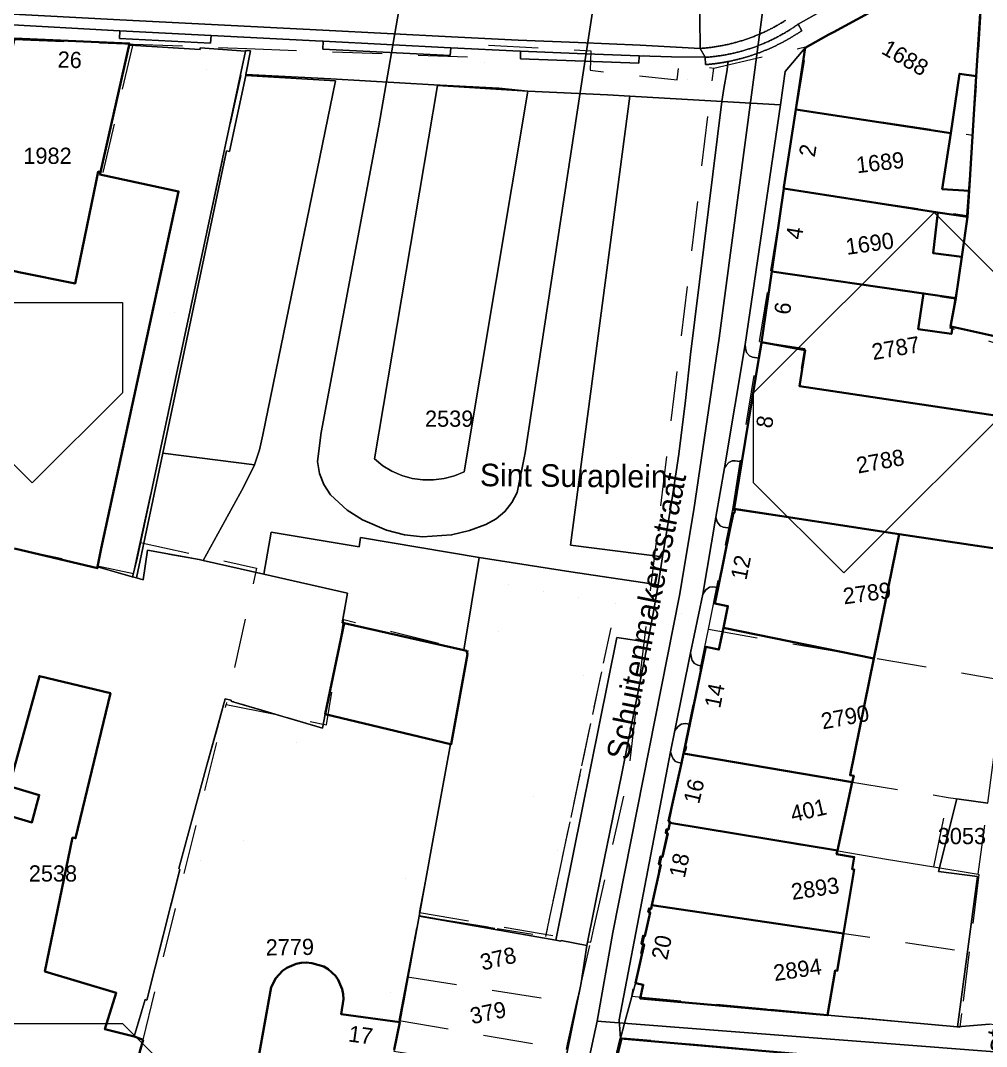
# Model space of a CAD drawing. Header units: metres. Extents: x 0 to 105485, y 0 to 425721.
# Drawn here: x 104981.9 to 105035.4, y 425326.2 to 425383.1 of the extents above; entities that cross this region are included whole.
import ezdxf
from ezdxf.enums import TextEntityAlignment as Align

# ---------------------------------------------------------------- set-up
doc = ezdxf.new("R2010")
doc.units = ezdxf.units.M
doc.header["$MEASUREMENT"] = 0
doc.linetypes.add('IE-TERREINAFSCHEIDING_KUNSTMATIG-SO', pattern=[11, 4, -1, 4, -2])
doc.linetypes.add('KG-PERCEEL-SO', pattern=[19, 5.5, -4, 5.5, -4])
for name, color, linetype, lineweight in [('B-XX-GR-BOOM-G', 90, 'Continuous', 13), ('B-XX-GR-STRUIK-G', 90, 'Continuous', 13), ('B-XX-IE-MEUBILAIR-G', 7, 'Continuous', 18), ('B-XX-IE-MEUBILAIR_WEGMEUBILAIR-G', 7, 'Continuous', 18), ('B-XX-IE-MEUBILAIR_WEGMEUBILAIR_AFVALBAK-G', 7, 'Continuous', 18), ('B-XX-IE-TERREINAFSCHEIDING_KUNSTMATIG_HEKWERK-G', 20, 'IE-TERREINAFSCHEIDING_KUNSTMATIG-SO', 18), ('B-XX-IE-TERREINAFSCHEIDING_KUNSTMATIG_MUUR-G', 90, 'IE-TERREINAFSCHEIDING_KUNSTMATIG-SO', 18), ('B-XX-KG-GRENS_PERCEEL-G', 150, 'KG-PERCEEL-SO', 18), ('B-XX-KG-GRENS_PERCEEL-T', 150, 'KG-PERCEEL-SO', 18), ('B-XX-OG-BEBOUWING-G', 7, 'Continuous', 35), ('B-XX-OG-BEBOUWING_HUISNUMMER-T', 7, 'Continuous', 18), ('B-XX-OG-BEBOUWING_STRAATNAAM-T', 7, 'Continuous', 18), ('B-XX-OG-GRENS-G', 7, 'Continuous', 18), ('B-XX-OG-TERREIN_ERF-G', 7, 'Continuous', 18), ('B-XX-VH-GESLOTENVERHARDING_ASFALT-G', 10, 'Continuous', 18), ('B-XX-VH-ONVERHARD_ZAND-G', 210, 'Continuous', 18), ('B-XX-VH-OPENVERHARDING-G', 90, 'Continuous', 18), ('B-XX-VH-OPENVERHARDING_SIERBESTRATING-G', 90, 'Continuous', 18), ('B-XX-VH-OPENVERHARDING_STRAATBAKSTEEN-G', 90, 'Continuous', 18), ('B-XX-VH-OPENVERHARDING_TEGEL-G', 90, 'Continuous', 18)]:
    doc.layers.add(name, color=color, linetype=linetype, lineweight=lineweight)
doc.layers.add('GIS-WEGVAKKEN', color=2, linetype='Continuous')

msp = doc.modelspace()

# ---------------------------------------------------------------- linework, layer by layer
at = {"layer": 'B-XX-GR-BOOM-G', "color": 0, "true_color": 0x604a38}
for points in [[(104992.189, 425380.426, 2.751), (104992.189, 425380.426, 5.551)], [(104990.38, 425366.948, 2.965), (104990.38, 425366.948, 5.765)], [(104987.342, 425352.825, 3.119), (104987.342, 425352.825, 5.919)], [(104995.988, 425352.112, 3.231), (104995.988, 425352.112, 6.031)], [(105008.925, 425351.881, 3.438), (105008.925, 425351.881, 6.238)], [(105010.838, 425351.461, 3.309), (105010.838, 425351.461, 6.109)], [(105012.797, 425351.158, 3.379), (105012.797, 425351.158, 6.179)], [(105014.848, 425350.808, 3.076), (105014.848, 425350.808, 5.876)], [(105008.365, 425349.273, 3.436), (105008.365, 425349.273, 6.236)], [(105013.051, 425346.828, 3.302), (105013.051, 425346.828, 6.102)], [(104997.154, 425343.097, 3.791), (104997.154, 425343.097, 6.591)], [(104994.239, 425337.678, 3.728), (104994.239, 425337.678, 6.528)], [(104991.845, 425336.571, 3.604), (104991.845, 425336.571, 6.404)], [(105003.206, 425335.577, 3.743), (105003.206, 425335.577, 6.543)], [(105002.375, 425329.214, 3.372), (105002.375, 425329.214, 6.172)]]:
    msp.add_polyline3d(points, dxfattribs=at)
at = {"layer": 'B-XX-GR-STRUIK-G', "ltscale": 0.5}
msp.add_lwpolyline([(104994.339, 425380.093), (104994.351, 425380.153), (104994.607, 425381.47), (104994.337, 425381.485), (104994.329, 425381.447), (104988.297, 425353.224), (104988.062, 425352.285), (104988.277, 425352.223), (104989.737, 425359.155), (104993.268, 425375.921), (104993.446, 425375.89)], close=True, dxfattribs=at)
at = {"layer": 'B-XX-IE-MEUBILAIR-G', "color": 0, "true_color": 0x604a38}
for points in [[(105026.673, 425382.557, 2.443), (105026.673, 425382.557, 3.943)], [(105026.758, 425382.498, 2.449), (105026.758, 425382.498, 3.949)], [(104997.231, 425382.125, 2.342), (104997.231, 425382.125, 3.842)], [(105025.555, 425381.969, 2.433), (105025.555, 425381.969, 5.433)], [(105016.408, 425381.252, 2.356), (105016.408, 425381.252, 3.856)], [(105007.592, 425380.798, 2.444), (105007.592, 425380.798, 5.444)], [(105024.524, 425379.752, 2.519), (105024.524, 425379.752, 4.019)], [(105023.598, 425375.836, 2.497), (105023.598, 425375.836, 3.997)], [(105020.657, 425357.018, 2.714), (105020.657, 425357.018, 4.214)], [(105018.483, 425350.249, 2.865), (105018.483, 425350.249, 4.365)], [(105017.432, 425338.577, 2.961), (105017.432, 425338.577, 4.461)], [(105015.033, 425328.249, 3.084), (105015.033, 425328.249, 4.584)], [(105015.329, 425327.458, 3.059), (105015.329, 425327.458, 4.559)]]:
    msp.add_polyline3d(points, dxfattribs=at)
at = {"layer": 'B-XX-IE-MEUBILAIR_WEGMEUBILAIR-G', "color": 0, "true_color": 0x604a38}
for points in [[(105010.3, 425340.1, 3.313), (105010.3, 425340.1, 4.813)], [(105004.9, 425338.1, 3.546), (105004.9, 425338.1, 5.046)], [(105011.6, 425337.1, 3.282), (105011.6, 425337.1, 4.782)]]:
    msp.add_polyline3d(points, dxfattribs=at)
at = {"layer": 'B-XX-IE-MEUBILAIR_WEGMEUBILAIR_AFVALBAK-G', "color": 0, "true_color": 0x604a38}
msp.add_polyline3d([(105018.82, 425379.857, 2.474), (105018.82, 425379.857, 3.974)], dxfattribs=at)
at = {"layer": 'B-XX-IE-TERREINAFSCHEIDING_KUNSTMATIG_HEKWERK-G', "ltscale": 0.5, "flags": 128}
for points in [[(104986.125, 425352.838), (104988.062, 425352.285), (104988.277, 425352.223), (104988.655, 425352.116), (104988.887, 425353.757), (104991.763, 425353.251), (104991.984, 425353.2), (104995.351, 425352.433), (104999.982, 425351.388), (104999.682, 425349.741)], [(105014.575, 425349.457), (105010.964, 425332.343)], [(105010.254, 425332.442), (105003.951, 425333.472)]]:
    msp.add_lwpolyline(points, dxfattribs=at)
at = {"layer": 'B-XX-IE-TERREINAFSCHEIDING_KUNSTMATIG_HEKWERK-G', "color": 0, "ltscale": 0.5, "true_color": 0x8c7868}
for points in [[(104986.125, 425352.838, 3.19), (104988.062, 425352.285, 3.147), (104988.277, 425352.223, 3.122), (104988.655, 425352.116, 3.091), (104988.887, 425353.757, 3.066), (104991.763, 425353.251, 3.085), (104991.984, 425353.2, 3.09), (104993.667, 425352.817, 3.117), (104995.351, 425352.433, 3.239), (104997.667, 425351.91, 3.234), (104999.982, 425351.388, 3.192), (104999.682, 425349.741, 3.239)], [(105014.575, 425349.457, 3.096), (105013.973, 425346.605, 3.174), (105013.371, 425343.752, 3.168), (105012.769, 425340.9, 3.181), (105012.168, 425338.048, 3.197), (105011.566, 425335.195, 3.261), (105010.964, 425332.343, 3.249)], [(105010.254, 425332.442, 3.294), (105008.153, 425332.785, 3.346), (105006.052, 425333.129, 3.396), (105003.951, 425333.472, 3.441)]]:
    msp.add_polyline3d(points, dxfattribs=at)
at = {"layer": 'B-XX-IE-TERREINAFSCHEIDING_KUNSTMATIG_MUUR-G', "ltscale": 0.5, "flags": 128}
for points in [[(104998.738, 425344.67), (104998.588, 425343.886), (104993.577, 425345.377), (104993.521, 425345.451), (104993.204, 425345.517), (104992.178, 425341.835), (104990.624, 425336.103), (104990.688, 425336.052), (104988.855, 425328.81), (104988.768, 425328.838), (104988.144, 425326.79)], [(105005.686, 425343.011), (105004.685, 425337.553), (105003.95, 425333.468)], [(105003.95, 425333.468), (105002.882, 425327.588)]]:
    msp.add_lwpolyline(points, dxfattribs=at)
at = {"layer": 'B-XX-IE-TERREINAFSCHEIDING_KUNSTMATIG_MUUR-G', "color": 0, "ltscale": 0.5, "true_color": 0x8c7868}
for points in [[(104998.738, 425344.67, 3.641), (104998.588, 425343.886, 3.821), (104996.083, 425344.632, 3.496), (104993.577, 425345.377, 3.12), (104993.521, 425345.451, 3.118), (104993.204, 425345.517, 3.114), (104992.691, 425343.676, 3.139), (104992.178, 425341.835, 3.168), (104991.401, 425338.969, 3.171), (104990.624, 425336.103, 3.372), (104990.688, 425336.052, 3.372), (104990.077, 425333.638, 3.442), (104989.466, 425331.224, 3.394), (104988.855, 425328.81, 3.309), (104988.768, 425328.838, 3.282), (104988.144, 425326.79, 3.446)], [(105005.686, 425343.011, 3.528), (105005.186, 425340.282, 3.474), (105004.685, 425337.553, 3.503), (105004.318, 425335.51, 3.511), (105003.95, 425333.468, 3.441)], [(105003.95, 425333.468, 3.441), (105003.416, 425330.528, 3.406), (105002.882, 425327.588, 3.354)]]:
    msp.add_polyline3d(points, dxfattribs=at)
at = {"layer": 'B-XX-KG-GRENS_PERCEEL-G', "ltscale": 0.5, "flags": 128}
for points in [[(105025.44, 425381.7), (105035.336, 425387.076)], [(105034.653, 425376.785), (105034.892, 425380.04), (105035.336, 425387.076)], [(104981.511, 425382.088), (104988.089, 425381.841)], [(104986.436, 425374.712), (104988.089, 425381.841)], [(104988.089, 425381.841), (104994.4, 425381.599)], [(104988.492, 425354.196), (104994.4, 425381.599)], [(104994.4, 425381.599), (105007.248, 425381.105), (105007.139, 425381.824), (105013.464, 425381.47), (105013.434, 425380.389), (105018.258, 425379.851), (105018.37, 425380.787), (105020.291, 425380.506)], [(105020.291, 425380.506), (105025.44, 425381.7)], [(105024.884, 425378.219), (105025.44, 425381.7)], [(105013.642, 425332.803), (105015.52, 425341.051), (105020.291, 425380.506)], [(105024.182, 425373.826), (105024.884, 425378.219)], [(105024.884, 425378.219), (105034.653, 425376.785)], [(105034.316, 425372.328), (105034.417, 425373.584), (105034.653, 425376.785)], [(104978.738, 425369.878), (104984.883, 425368.564), (104986.159, 425374.769), (104986.436, 425374.712)], [(105023.454, 425369.271), (105024.182, 425373.826)], [(105024.182, 425373.826), (105034.316, 425372.328)], [(105033.678, 425367.713), (105034.088, 425370.103), (105034.316, 425372.328)], [(105022.826, 425365.344), (105023.454, 425369.271)], [(105023.454, 425369.271), (105033.678, 425367.713)], [(105038.14, 425364.479), (105033.398, 425366.087), (105033.678, 425367.713)], [(105021.34, 425356.046), (105022.826, 425365.344)], [(105022.826, 425365.344), (105025.336, 425364.957)], [(105038.105, 425360.882), (105025.001, 425362.853), (105025.336, 425364.957)], [(105019.991, 425349.379), (105020.031, 425349.577), (105021.34, 425356.046)], [(105021.34, 425356.046), (105034.893, 425354.013)], [(104977.827, 425340.052), (104981.514, 425353.86), (104988.111, 425352.468)], [(104988.111, 425352.468), (104988.492, 425354.196)], [(104988.492, 425354.196), (104994.937, 425352.776), (104993.258, 425345.201)], [(105034.893, 425354.013), (105037.21, 425353.671)], [(104993.258, 425345.201), (104998.825, 425344.082), (104999.785, 425349.915), (105006.667, 425348.2)], [(105018.599, 425342.495), (105019.991, 425349.379)], [(105019.991, 425349.379), (105029.173, 425347.793), (105036.327, 425346.557)], [(105003.982, 425333.669), (105006.667, 425348.2)], [(104988.644, 425326.6), (104993.258, 425345.201)], [(105017.817, 425338.639), (105018.599, 425342.495)], [(105018.599, 425342.495), (105027.755, 425340.925)], [(105027.755, 425340.925), (105033.281, 425340.053)], [(105032.488, 425336.196), (105033.281, 425340.053)], [(105033.281, 425340.053), (105035.482, 425339.748)], [(105034.95, 425335.785), (105035.482, 425339.748)], [(105017.817, 425338.639), (105016.905, 425334.456)], [(105017.817, 425338.639), (105029.866, 425336.633)], [(105029.866, 425336.633), (105032.488, 425336.196)], [(105032.488, 425336.196), (105034.95, 425335.785)], [(105034.989, 425335.779), (105034.456, 425331.481)], [(105034.95, 425335.785), (105034.989, 425335.779)], [(105016.905, 425334.456), (105016.82, 425334.069)], [(105016.82, 425334.069), (105015.72, 425329.017)], [(105016.82, 425334.069), (105034.456, 425331.481)], [(105003.306, 425330.105), (105003.982, 425333.669)], [(105003.982, 425333.669), (105013.464, 425332.023)], [(105013.464, 425332.023), (105013.642, 425332.803)], [(105012.81, 425329.149), (105013.464, 425332.023)], [(105034.456, 425331.481), (105034.157, 425329.069), (105034.03, 425328.054)], [(105002.845, 425327.671), (105003.306, 425330.105)], [(105003.306, 425330.105), (105012.687, 425328.608)], [(105012.687, 425328.608), (105012.81, 425329.149)], [(105015.72, 425329.017), (105023.432, 425328.296)], [(105012.175, 425326.362), (105012.687, 425328.608)], [(105023.432, 425328.296), (105033.939, 425327.313)], [(105002.845, 425327.671), (105012.122, 425326.073)], [(105034.03, 425328.054), (105033.939, 425327.313)], [(104988.21, 425324.907), (104988.277, 425325.168), (104988.644, 425326.6)], [(105013.811, 425320.982), (105015.22, 425326.72), (105029.894, 425325.407)], [(105012.122, 425326.073), (105012.175, 425326.362)]]:
    msp.add_lwpolyline(points, dxfattribs=at)
at = {"layer": 'B-XX-OG-BEBOUWING-G', "ltscale": 0.5}
for points in [[(105034.845, 425380.054), (105034.45, 425373.701), (105034.36, 425372.25), (105034.046, 425370.045), (105033.719, 425367.747), (105033.419, 425366.174), (105033.518, 425366.159), (105038.517, 425365.048), (105038.56, 425365.483), (105038.786, 425367.772), (105039.012, 425370.062), (105039.254, 425372.506), (105039.296, 425372.936), (105039.035, 425372.958), (105039.287, 425376.676), (105038.93, 425388.44), (105039.17, 425388.48), (105039.144, 425388.66), (105039.13, 425388.76), (105039.096, 425389), (105039.08, 425389.11), (105038.73, 425388.92), (105035.28, 425387.047)], [(105025.355, 425381.635), (105024.838, 425378.221), (105033.424, 425376.893), (105033.92, 425380.2), (105034.845, 425380.054), (105035.28, 425387.047), (105035.103, 425386.951), (105026.921, 425382.508), (105026.662, 425382.367)], [(104986.044, 425374.21), (104986.159, 425374.769), (104986.288, 425374.742), (104987.894, 425381.882), (104981.525, 425382.149), (104980.002, 425375.444), (104978.738, 425369.879), (104980.978, 425369.371), (104981.763, 425369.193), (104984.883, 425368.564)], [(105033.424, 425376.893), (105024.838, 425378.221), (105024.182, 425373.899), (105024.173, 425373.832), (105032.705, 425372.507), (105034.36, 425372.25), (105034.45, 425373.701), (105032.96, 425373.8)], [(105032.705, 425372.507), (105024.173, 425373.832), (105023.507, 425369.234), (105031.918, 425368.009), (105033.719, 425367.747), (105034.046, 425370.045), (105032.45, 425370.25)], [(105033.518, 425366.159), (105033.461, 425365.763), (105031.63, 425366.03), (105031.918, 425368.009), (105023.507, 425369.234), (105022.94, 425365.314), (105025.354, 425364.857), (105025.048, 425362.86), (105038.108, 425360.908), (105038.333, 425363.188), (105038.517, 425365.048)], [(105038.108, 425360.908), (105025.048, 425362.86), (105025.354, 425364.857), (105022.94, 425365.314), (105022.935, 425365.276), (105022.794, 425364.424), (105021.841, 425358.661), (105021.411, 425356.063), (105030.566, 425354.651), (105034.894, 425354.013), (105036.926, 425353.713), (105037.473, 425358.626), (105037.657, 425360.284), (105038.044, 425360.261)], [(105030.566, 425354.651), (105021.411, 425356.063), (105021.4, 425355.994), (105021.449, 425355.989), (105021.433, 425355.834), (105021.383, 425355.84), (105021.205, 425354.978), (105020.525, 425351.692), (105020.343, 425350.812), (105021.072, 425350.663), (105020.826, 425349.458), (105029.167, 425347.764)], [(105006.43, 425348.211), (104999.789, 425349.717), (104998.738, 425344.67), (105005.686, 425343.011), (105005.732, 425343), (105006.629, 425347.989), (105006.588, 425348.175)], [(105019.625, 425347.338), (105018.958, 425344.114), (105018.703, 425342.879), (105018.752, 425342.87), (105018.709, 425342.645), (105018.66, 425342.654), (105018.617, 425342.492), (105027.97, 425340.891), (105028.048, 425341.248), (105027.85, 425341.276), (105029.167, 425347.764), (105020.826, 425349.458), (105020.579, 425348.253), (105019.845, 425348.403)], [(105018.499, 425341.956), (105017.787, 425338.724), (105017.873, 425338.691), (105017.86, 425338.632), (105027.146, 425337.104), (105027.97, 425340.891), (105018.617, 425342.492)], [(105027.146, 425337.104), (105017.86, 425338.632), (105017.778, 425338.261), (105017.671, 425338.285), (105017.626, 425338.08), (105017.733, 425338.056), (105017.448, 425336.757), (105017.34, 425336.781), (105017.244, 425336.341), (105017.351, 425336.318), (105016.855, 425334.064), (105027.48, 425332.505), (105028.075, 425336.043), (105027.967, 425336.062), (105028.081, 425336.742), (105027.095, 425336.908)], [(105016.855, 425334.064), (105016.812, 425333.866), (105016.705, 425333.89), (105016.66, 425333.685), (105016.767, 425333.661), (105016.47, 425332.355), (105016.372, 425332.376), (105016.273, 425331.927), (105016.424, 425331.893), (105015.952, 425329.747), (105016.382, 425329.653), (105016.215, 425328.891), (105026.604, 425327.966), (105027.022, 425330.45), (105027.131, 425330.432), (105027.48, 425332.505)], [(105029.95, 425325.38), (105015.112, 425326.677), (105013.769, 425321.005), (105021.433, 425319.755), (105024.385, 425319.433), (105029.117, 425318.526), (105030.051, 425325.371)]]:
    msp.add_lwpolyline(points, close=True, dxfattribs=at)
for points in [[(104981.514, 425353.86), (104986.111, 425352.767), (104986.125, 425352.838), (104986.316, 425353.86), (104990.618, 425373.666), (104986.256, 425374.598), (104986.288, 425374.742), (104986.159, 425374.769), (104986.044, 425374.21), (104984.883, 425368.564), (104981.763, 425369.193)], [(104979.778, 425318.652), (104983.579, 425317.69), (104983.732, 425318.105), (104984.475, 425320.777), (104985.216, 425320.531), (104985.219, 425320.769), (104986.904, 425320.248), (104988.309, 425325.37), (104988.644, 425326.6), (104988.216, 425326.772), (104988.144, 425326.79), (104986.535, 425327.185), (104987.16, 425329.2), (104983.2, 425330.394), (104984.738, 425337.822), (104984.903, 425337.783), (104986.833, 425345.825), (104982.895, 425346.779), (104981.228, 425340.672), (104982.89, 425340.178), (104982.487, 425338.664), (104977.827, 425340.052)], [(105002.57, 425326.047), (105002.882, 425327.588), (104999.625, 425328.027), (104999.751, 425328.855), (104999.74, 425329.134), (104999.689, 425329.409), (104999.473, 425329.922), (104999.312, 425330.15), (104998.902, 425330.526), (104998.661, 425330.667), (104998.002, 425330.863), (104997.692, 425330.893), (104997.41, 425330.878), (104997.132, 425330.823), (104996.614, 425330.601), (104996.384, 425330.437), (104996.003, 425330.021), (104995.754, 425329.515), (104994.698, 425323.635)]]:
    msp.add_lwpolyline(points, dxfattribs=at)
at = {"layer": 'B-XX-OG-GRENS-G'}
for points in [[(105032.5, 425372.5, 2.899), (105037.5, 425367.5, 3.512), (105037.5, 425362.5, 3.525), (105027.5, 425352.5, 4.156), (105022.5, 425357.5, 2.841), (105022.5, 425362.5, 2.794)], [(104972.5, 425367.5, 2.438), (104987.5, 425367.5, 3.049), (104987.5, 425362.5, 3.066), (104982.5, 425357.5, 3.156)], [(104972.5, 425327.5, 3.078), (104987.5, 425327.5, 3.432), (104992.5, 425322.5, 3.528), (104992.5, 425317.5, 3.53), (104977.5, 425317.5, 3.379), (104972.5, 425322.5, 3.187)]]:
    msp.add_polyline3d(points, close=True, dxfattribs=at)
at = {"layer": 'B-XX-OG-TERREIN_ERF-G', "ltscale": 0.5}
for points in [[(104994.329, 425381.447), (104991.817, 425381.64), (104991.81, 425381.544), (104987.931, 425381.775), (104987.894, 425381.882), (104986.288, 425374.742), (104986.256, 425374.598), (104990.618, 425373.666), (104986.316, 425353.86), (104986.125, 425352.838), (104988.062, 425352.285), (104988.297, 425353.224)], [(105034.845, 425380.054), (105033.92, 425380.2), (105033.424, 425376.893), (105032.96, 425373.8), (105034.45, 425373.701)], [(105034.36, 425372.25), (105032.705, 425372.507), (105032.45, 425370.25), (105034.046, 425370.045)], [(105033.719, 425367.747), (105031.918, 425368.009), (105031.63, 425366.03), (105033.461, 425365.763), (105033.518, 425366.159), (105033.419, 425366.174)], [(105027.146, 425337.104), (105027.095, 425336.908), (105028.081, 425336.742), (105027.967, 425336.062), (105028.075, 425336.043), (105027.48, 425332.505), (105027.131, 425330.432), (105027.022, 425330.45), (105026.604, 425327.966), (105033.811, 425327.325), (105034.91, 425335.663), (105032.749, 425335.948), (105033.768, 425339.97), (105035.477, 425339.731), (105037.951, 425358.574), (105037.473, 425358.626), (105036.926, 425353.713), (105034.894, 425354.013), (105030.566, 425354.651), (105029.167, 425347.764), (105027.85, 425341.276), (105028.048, 425341.248), (105027.97, 425340.891)], [(105012.935, 425329.756), (105013.259, 425331.838), (105011.82, 425332.108), (105011.806, 425332.074), (105011.532, 425332.123), (105003.95, 425333.468), (105002.882, 425327.588), (105002.57, 425326.047), (105002.555, 425325.975), (105004.413, 425325.673), (105011.803, 425324.469), (105011.869, 425324.473)]]:
    msp.add_lwpolyline(points, close=True, dxfattribs=at)
for points in [[(104977.827, 425340.052), (104982.487, 425338.664), (104982.89, 425340.178), (104981.228, 425340.672), (104982.895, 425346.779), (104986.833, 425345.825), (104984.903, 425337.783), (104984.738, 425337.822), (104983.2, 425330.394), (104987.16, 425329.2), (104986.535, 425327.185), (104988.144, 425326.79), (104988.768, 425328.838), (104988.855, 425328.81), (104990.688, 425336.052), (104990.624, 425336.103), (104992.178, 425341.835), (104993.204, 425345.517), (104993.521, 425345.451), (104993.577, 425345.377), (104998.588, 425343.886), (104998.738, 425344.67), (104999.789, 425349.717), (104999.682, 425349.741), (104999.982, 425351.388), (104995.351, 425352.433), (104991.984, 425353.2), (104991.763, 425353.251), (104988.887, 425353.757), (104988.655, 425352.116), (104988.277, 425352.223), (104988.062, 425352.285), (104986.125, 425352.838), (104986.111, 425352.767), (104981.514, 425353.86)], [(104994.698, 425323.635), (104995.754, 425329.515), (104996.003, 425330.021), (104996.384, 425330.437), (104996.614, 425330.601), (104997.132, 425330.823), (104997.41, 425330.878), (104997.692, 425330.893), (104998.002, 425330.863), (104998.661, 425330.667), (104998.902, 425330.526), (104999.312, 425330.15), (104999.473, 425329.922), (104999.689, 425329.409), (104999.74, 425329.134), (104999.751, 425328.855), (104999.625, 425328.027), (105002.882, 425327.588), (105003.95, 425333.468), (105004.685, 425337.553), (105005.686, 425343.011), (104998.738, 425344.67), (104998.588, 425343.886), (104993.577, 425345.377), (104993.521, 425345.451), (104993.204, 425345.517), (104992.178, 425341.835), (104990.624, 425336.103), (104990.688, 425336.052), (104988.855, 425328.81), (104988.768, 425328.838), (104988.144, 425326.79), (104988.216, 425326.772), (104988.644, 425326.6), (104988.309, 425325.37)]]:
    msp.add_lwpolyline(points, dxfattribs=at)
at = {"layer": 'B-XX-VH-GESLOTENVERHARDING_ASFALT-G', "ltscale": 0.5}
for points in [[(105015.639, 425378.955), (105014.392, 425379.028), (105009.981, 425379.23), (105008.367, 425379.388), (105004.772, 425379.583), (104999.051, 425379.917), (104994.351, 425380.153), (104994.339, 425380.093), (104999.318, 425379.802), (104995.282, 425360.167), (104995.095, 425359.326), (104994.828, 425358.502), (104994.224, 425357.255), (104991.984, 425353.2), (104995.351, 425352.433), (104995.741, 425354.772), (105000.627, 425353.947), (105000.711, 425354.464), (105007.284, 425353.364), (105012.36, 425352.57), (105017.197, 425351.834), (105017.454, 425353.403), (105012.342, 425354.046)], [(105009.981, 425379.23), (105006.446, 425358.11), (105005.923, 425357.893), (105005.347, 425357.738), (105004.756, 425357.661), (105004.16, 425357.665), (105003.569, 425357.747), (105002.995, 425357.909), (105002.448, 425358.145), (105001.937, 425358.453), (105001.471, 425358.826), (105004.966, 425379.551)]]:
    msp.add_lwpolyline(points, close=True, dxfattribs=at)
at = {"layer": 'B-XX-VH-ONVERHARD_ZAND-G', "ltscale": 0.5}
msp.add_lwpolyline([(105014.91, 425348.917), (105016.631, 425348.665), (105016.972, 425350.462), (105017.197, 425351.834), (105012.36, 425352.57), (105007.284, 425353.364), (105006.43, 425348.211), (105006.588, 425348.175), (105006.629, 425347.989), (105005.732, 425343), (105005.686, 425343.011), (105004.685, 425337.553), (105003.95, 425333.468), (105011.532, 425332.123)], close=True, dxfattribs=at)
at = {"layer": 'B-XX-VH-OPENVERHARDING-G', "ltscale": 0.5}
for points in [[(105021.09, 425380.875), (105021.134, 425380.884), (105021.178, 425380.893), (105021.222, 425380.902), (105021.266, 425380.911), (105021.31, 425380.921), (105021.354, 425380.93), (105021.398, 425380.94), (105021.442, 425380.95), (105021.486, 425380.96), (105021.529, 425380.971), (105021.573, 425380.981), (105021.617, 425380.992), (105021.66, 425381.003), (105021.704, 425381.014), (105021.747, 425381.025), (105021.791, 425381.037), (105021.834, 425381.048), (105021.878, 425381.06), (105021.921, 425381.072), (105021.964, 425381.084), (105022.007, 425381.097), (105022.051, 425381.109), (105022.094, 425381.122), (105022.137, 425381.135), (105022.18, 425381.148), (105022.223, 425381.161), (105022.266, 425381.174), (105022.309, 425381.188), (105022.351, 425381.202), (105022.394, 425381.216), (105022.437, 425381.23), (105022.479, 425381.244), (105022.522, 425381.259), (105022.564, 425381.273), (105022.607, 425381.288), (105022.649, 425381.303), (105022.692, 425381.318), (105022.734, 425381.333), (105022.776, 425381.349), (105022.818, 425381.365), (105022.86, 425381.38), (105022.902, 425381.396), (105022.944, 425381.413), (105022.986, 425381.429), (105023.028, 425381.446), (105023.07, 425381.462), (105023.111, 425381.479), (105023.153, 425381.496), (105023.194, 425381.513), (105023.236, 425381.531), (105023.277, 425381.548), (105023.319, 425381.566), (105023.36, 425381.584), (105023.401, 425381.602), (105023.442, 425381.62), (105023.483, 425381.639), (105023.524, 425381.657), (105023.565, 425381.676), (105023.606, 425381.695), (105023.646, 425381.714), (105023.687, 425381.733), (105023.728, 425381.753), (105023.768, 425381.772), (105023.808, 425381.792), (105023.849, 425381.812), (105023.889, 425381.832), (105023.929, 425381.852), (105023.969, 425381.873), (105024.009, 425381.893), (105024.049, 425381.914), (105024.089, 425381.935), (105024.129, 425381.956), (105024.168, 425381.977), (105024.208, 425381.999), (105024.247, 425382.02), (105024.287, 425382.042), (105024.326, 425382.064), (105024.365, 425382.086), (105024.404, 425382.108), (105024.443, 425382.13), (105024.482, 425382.153), (105024.521, 425382.175), (105024.56, 425382.198), (105024.598, 425382.221), (105024.637, 425382.244), (105024.675, 425382.268), (105024.714, 425382.291), (105024.752, 425382.315), (105024.79, 425382.339), (105024.828, 425382.363), (105024.866, 425382.387), (105024.904, 425382.411), (105024.942, 425382.435), (105024.979, 425382.46), (105025.017, 425382.485), (105025.054, 425382.509), (105025.092, 425382.534), (105025.129, 425382.56), (105025.166, 425382.585), (105025.166, 425382.585), (105024.967, 425382.941), (105024.967, 425382.941), (105024.921, 425382.909), (105024.875, 425382.877), (105024.829, 425382.845), (105024.783, 425382.814), (105024.737, 425382.782), (105024.69, 425382.751), (105024.643, 425382.721), (105024.597, 425382.69), (105024.55, 425382.66), (105024.502, 425382.63), (105024.455, 425382.601), (105024.407, 425382.571), (105024.36, 425382.542), (105024.312, 425382.513), (105024.264, 425382.485), (105024.215, 425382.456), (105024.167, 425382.428), (105024.119, 425382.401), (105024.07, 425382.373), (105024.021, 425382.346), (105023.972, 425382.319), (105023.923, 425382.292), (105023.874, 425382.266), (105023.824, 425382.24), (105023.775, 425382.214), (105023.725, 425382.188), (105023.675, 425382.163), (105023.625, 425382.138), (105023.575, 425382.113), (105023.525, 425382.088), (105023.474, 425382.064), (105023.424, 425382.04), (105023.373, 425382.017), (105023.322, 425381.993), (105023.271, 425381.97), (105023.22, 425381.947), (105023.169, 425381.925), (105023.118, 425381.903), (105023.066, 425381.881), (105023.015, 425381.859), (105022.963, 425381.838), (105022.911, 425381.817), (105022.859, 425381.796), (105022.807, 425381.775), (105022.755, 425381.755), (105022.703, 425381.735), (105022.651, 425381.716), (105022.598, 425381.696), (105022.546, 425381.677), (105022.493, 425381.658), (105022.44, 425381.64), (105022.387, 425381.622), (105022.334, 425381.604), (105022.281, 425381.586), (105022.228, 425381.569), (105022.175, 425381.552), (105022.122, 425381.535), (105022.068, 425381.519), (105022.015, 425381.503), (105021.961, 425381.487), (105021.907, 425381.472), (105021.853, 425381.456), (105021.799, 425381.441), (105021.746, 425381.427), (105021.691, 425381.412), (105021.637, 425381.398), (105021.583, 425381.385), (105021.529, 425381.371), (105021.475, 425381.358), (105021.42, 425381.345), (105021.366, 425381.333), (105021.311, 425381.321), (105021.256, 425381.309), (105021.202, 425381.297), (105021.147, 425381.286), (105021.092, 425381.275), (105021.037, 425381.264), (105020.982, 425381.254), (105020.927, 425381.244), (105020.872, 425381.234), (105020.817, 425381.225), (105020.762, 425381.215), (105020.707, 425381.207), (105020.651, 425381.198), (105020.596, 425381.19), (105020.541, 425381.182), (105020.485, 425381.174), (105020.43, 425381.167), (105020.375, 425381.16), (105020.319, 425381.153), (105020.263, 425381.147), (105020.208, 425381.141), (105020.152, 425381.135), (105020.097, 425381.13), (105020.041, 425381.124), (105019.985, 425381.12), (105019.93, 425381.115), (105019.874, 425381.111), (105019.818, 425381.107), (105019.818, 425381.107), (105019.836, 425380.703), (105019.836, 425380.703), (105019.849, 425380.704), (105019.862, 425380.705), (105019.874, 425380.706), (105019.887, 425380.707), (105019.9, 425380.708), (105019.912, 425380.709), (105019.925, 425380.71), (105019.938, 425380.711), (105019.951, 425380.713), (105019.963, 425380.714), (105019.976, 425380.715), (105019.989, 425380.716), (105020.002, 425380.717), (105020.014, 425380.718), (105020.027, 425380.72), (105020.04, 425380.721), (105020.053, 425380.722), (105020.065, 425380.723), (105020.078, 425380.725), (105020.091, 425380.726), (105020.104, 425380.727), (105020.116, 425380.729), (105020.129, 425380.73), (105020.142, 425380.731), (105020.154, 425380.733), (105020.167, 425380.734), (105020.18, 425380.735), (105020.193, 425380.737), (105020.205, 425380.738), (105020.218, 425380.74), (105020.231, 425380.741), (105020.243, 425380.743), (105020.256, 425380.744), (105020.269, 425380.746), (105020.282, 425380.747), (105020.294, 425380.749), (105020.307, 425380.75), (105020.32, 425380.752), (105020.332, 425380.753), (105020.345, 425380.755), (105020.358, 425380.757), (105020.37, 425380.758), (105020.383, 425380.76), (105020.396, 425380.761), (105020.408, 425380.763), (105020.421, 425380.765), (105020.434, 425380.766), (105020.446, 425380.768), (105020.459, 425380.77), (105020.472, 425380.772), (105020.485, 425380.773), (105020.497, 425380.775), (105020.51, 425380.777), (105020.523, 425380.779), (105020.535, 425380.781), (105020.548, 425380.782), (105020.56, 425380.784), (105020.573, 425380.786), (105020.586, 425380.788), (105020.598, 425380.79), (105020.611, 425380.792), (105020.624, 425380.794), (105020.636, 425380.796), (105020.649, 425380.798), (105020.662, 425380.8), (105020.674, 425380.801), (105020.687, 425380.803), (105020.7, 425380.805), (105020.712, 425380.808), (105020.725, 425380.81), (105020.737, 425380.812), (105020.75, 425380.814), (105020.763, 425380.816), (105020.775, 425380.818), (105020.788, 425380.82), (105020.801, 425380.822), (105020.813, 425380.824), (105020.826, 425380.826), (105020.838, 425380.829), (105020.851, 425380.831), (105020.864, 425380.833), (105020.876, 425380.835), (105020.889, 425380.837), (105020.901, 425380.84), (105020.914, 425380.842), (105020.927, 425380.844), (105020.939, 425380.846), (105020.952, 425380.849), (105020.964, 425380.851), (105020.977, 425380.853), (105020.989, 425380.856), (105021.002, 425380.858), (105021.015, 425380.86), (105021.027, 425380.863), (105021.04, 425380.865), (105021.052, 425380.868), (105021.065, 425380.87), (105021.077, 425380.873)], [(104992.416, 425382.321), (104987.364, 425382.58), (104987.345, 425382.154), (104992.392, 425381.891)], [(105005.71, 425381.625), (105005.69, 425381.626), (104998.638, 425382.001), (104998.621, 425381.563), (105005.677, 425381.199)], [(105025.355, 425381.635), (105024.255, 425380.318), (105023.984, 425378.472), (105022.029, 425365.182), (105022.057, 425364.966), (105022.105, 425364.73), (105022.265, 425364.545), (105022.442, 425364.471), (105022.794, 425364.424), (105022.935, 425365.276), (105022.94, 425365.314), (105023.507, 425369.234), (105024.173, 425373.832), (105024.182, 425373.899), (105024.838, 425378.221)], [(105009.574, 425381.447), (105009.571, 425381.027), (105016.133, 425380.779), (105016.154, 425381.187), (105016.13, 425381.188), (105012.723, 425381.323)], [(104999.318, 425379.802), (104994.339, 425380.093), (104993.446, 425375.89), (104993.268, 425375.921), (104989.737, 425359.155), (104994.828, 425358.502), (104995.095, 425359.326), (104995.282, 425360.167)], [(105009.981, 425379.23), (105004.966, 425379.551), (105001.471, 425358.826), (105001.937, 425358.453), (105002.448, 425358.145), (105002.995, 425357.909), (105003.569, 425357.747), (105004.16, 425357.665), (105004.756, 425357.661), (105005.347, 425357.738), (105005.923, 425357.893), (105006.446, 425358.11)], [(105020.743, 425378.657), (105020.445, 425378.674), (105015.639, 425378.955), (105012.342, 425354.046), (105017.454, 425353.403), (105017.965, 425356.516), (105018.349, 425359.093), (105018.723, 425362.069), (105019.003, 425364.629)], [(105022.794, 425364.424), (105022.442, 425364.471), (105022.265, 425364.545), (105022.105, 425364.73), (105022.057, 425364.966), (105022.029, 425365.182), (105020.892, 425358.334), (105020.976, 425358.463), (105021.12, 425358.631), (105021.314, 425358.723), (105021.475, 425358.728), (105021.841, 425358.661)], [(104994.828, 425358.502), (104989.737, 425359.155), (104988.277, 425352.223), (104988.655, 425352.116), (104988.887, 425353.757), (104991.763, 425353.251), (104991.984, 425353.2), (104994.224, 425357.255)], [(105021.841, 425358.661), (105021.475, 425358.728), (105021.314, 425358.723), (105021.12, 425358.631), (105020.976, 425358.463), (105020.892, 425358.334), (105020.403, 425355.589), (105020.482, 425355.34), (105020.644, 425355.125), (105020.816, 425355.045), (105021.205, 425354.978), (105021.383, 425355.84), (105021.433, 425355.834), (105021.449, 425355.989), (105021.4, 425355.994), (105021.411, 425356.063)], [(105021.205, 425354.978), (105020.816, 425355.045), (105020.644, 425355.125), (105020.482, 425355.34), (105020.403, 425355.589), (105019.688, 425351.33), (105019.846, 425351.566), (105020.049, 425351.707), (105020.24, 425351.736), (105020.525, 425351.692)], [(105007.284, 425353.364), (105000.711, 425354.464), (105000.627, 425353.947), (104995.741, 425354.772), (104995.351, 425352.433), (104999.982, 425351.388), (104999.682, 425349.741), (104999.789, 425349.717), (105006.43, 425348.211)], [(105020.343, 425350.812), (105020.525, 425351.692), (105020.24, 425351.736), (105020.049, 425351.707), (105019.846, 425351.566), (105019.688, 425351.33), (105019.204, 425349.032), (105019.007, 425348.063), (105019.03, 425347.873), (105019.086, 425347.651), (105019.224, 425347.473), (105019.399, 425347.38), (105019.625, 425347.338), (105019.845, 425348.403), (105020.579, 425348.253), (105020.826, 425349.458), (105021.072, 425350.663)], [(105019.625, 425347.338), (105019.399, 425347.38), (105019.224, 425347.473), (105019.086, 425347.651), (105019.03, 425347.873), (105019.007, 425348.063), (105018.134, 425343.764), (105018.307, 425343.981), (105018.486, 425344.116), (105018.707, 425344.159), (105018.958, 425344.114)], [(105018.134, 425343.764), (105017.894, 425342.582), (105017.96, 425342.362), (105018.035, 425342.182), (105018.175, 425342.045), (105018.329, 425341.979), (105018.499, 425341.956), (105018.617, 425342.492), (105018.66, 425342.654), (105018.709, 425342.645), (105018.752, 425342.87), (105018.703, 425342.879), (105018.958, 425344.114), (105018.707, 425344.159), (105018.486, 425344.116), (105018.307, 425343.981)], [(105018.499, 425341.956), (105018.329, 425341.979), (105018.175, 425342.045), (105018.035, 425342.182), (105017.96, 425342.362), (105017.894, 425342.582), (105015.052, 425327.714), (105015.112, 425326.677), (105015.326, 425327.459), (105015.952, 425329.747), (105016.424, 425331.893), (105016.273, 425331.927), (105016.372, 425332.376), (105016.47, 425332.355), (105016.767, 425333.661), (105016.66, 425333.685), (105016.705, 425333.89), (105016.812, 425333.866), (105016.855, 425334.064), (105017.351, 425336.318), (105017.244, 425336.341), (105017.34, 425336.781), (105017.448, 425336.757), (105017.733, 425338.056), (105017.626, 425338.08), (105017.671, 425338.285), (105017.778, 425338.261), (105017.86, 425338.632), (105017.873, 425338.691), (105017.787, 425338.724)], [(105045.381, 425326.24), (105040.449, 425326.864), (105038.859, 425327.065), (105038.699, 425327.05), (105038.049, 425327.139), (105035.576, 425327.478), (105033.811, 425327.325), (105026.604, 425327.966), (105016.215, 425328.891), (105016.382, 425329.653), (105015.952, 425329.747), (105015.326, 425327.459), (105015.112, 425326.677), (105029.95, 425325.38), (105030, 425325.58), (105036, 425324.92), (105038.45, 425324.443), (105044.271, 425323.705)]]:
    msp.add_lwpolyline(points, close=True, dxfattribs=at)
for points in [[(105013.769, 425321.005), (105015.112, 425326.677), (105015.052, 425327.714), (105017.894, 425342.582), (105018.134, 425343.764), (105019.007, 425348.063), (105019.204, 425349.032), (105019.688, 425351.33), (105020.403, 425355.589), (105020.892, 425358.334), (105022.029, 425365.182), (105023.984, 425378.472), (105020.743, 425378.657), (105019.003, 425364.629), (105018.723, 425362.069), (105018.349, 425359.093), (105017.965, 425356.516), (105017.454, 425353.403), (105017.197, 425351.834), (105016.972, 425350.462), (105016.631, 425348.665), (105016.448, 425347.701), (105015.176, 425341.278), (105014.06, 425335.875), (105013.259, 425331.838), (105012.935, 425329.756), (105011.869, 425324.473)], [(105035.477, 425339.731), (105033.768, 425339.97), (105032.749, 425335.948), (105034.91, 425335.663), (105033.811, 425327.325), (105035.576, 425327.478)]]:
    msp.add_lwpolyline(points, dxfattribs=at)
at = {"layer": 'B-XX-VH-OPENVERHARDING_SIERBESTRATING-G', "ltscale": 0.5}
for points in [[(104980.744, 425383.532), (104987.355, 425383.195), (104998.618, 425382.611), (105005.742, 425382.251), (105009.44, 425382.063), (105012.768, 425381.937), (105016.217, 425381.787), (105019.541, 425381.6), (105019.506, 425385.009), (105007.41, 425385.511), (104997.737, 425385.991), (104989.961, 425386.39), (104980.207, 425386.9)], [(105019.506, 425385.009), (105019.541, 425381.6), (105019.541, 425381.6), (105019.597, 425381.604), (105019.652, 425381.608), (105019.708, 425381.613), (105019.764, 425381.618), (105019.819, 425381.623), (105019.875, 425381.628), (105019.93, 425381.634), (105019.986, 425381.64), (105020.041, 425381.647), (105020.097, 425381.653), (105020.152, 425381.66), (105020.207, 425381.668), (105020.263, 425381.675), (105020.318, 425381.683), (105020.373, 425381.692), (105020.428, 425381.7), (105020.483, 425381.709), (105020.538, 425381.718), (105020.593, 425381.728), (105020.648, 425381.737), (105020.703, 425381.748), (105020.758, 425381.758), (105020.813, 425381.769), (105020.867, 425381.78), (105020.922, 425381.791), (105020.977, 425381.803), (105021.031, 425381.814), (105021.086, 425381.827), (105021.14, 425381.839), (105021.194, 425381.852), (105021.249, 425381.865), (105021.303, 425381.879), (105021.357, 425381.892), (105021.411, 425381.906), (105021.465, 425381.921), (105021.519, 425381.935), (105021.573, 425381.95), (105021.626, 425381.965), (105021.68, 425381.981), (105021.733, 425381.997), (105021.787, 425382.013), (105021.84, 425382.029), (105021.893, 425382.046), (105021.947, 425382.063), (105022, 425382.08), (105022.053, 425382.098), (105022.106, 425382.116), (105022.158, 425382.134), (105022.211, 425382.152), (105022.264, 425382.171), (105022.316, 425382.19), (105022.368, 425382.21), (105022.421, 425382.229), (105022.473, 425382.249), (105022.525, 425382.269), (105022.577, 425382.29), (105022.629, 425382.311), (105022.68, 425382.332), (105022.732, 425382.353), (105022.783, 425382.375), (105022.835, 425382.397), (105022.886, 425382.419), (105022.937, 425382.441), (105022.988, 425382.464), (105023.039, 425382.487), (105023.089, 425382.511), (105023.14, 425382.534), (105023.19, 425382.558), (105023.241, 425382.582), (105023.291, 425382.607), (105023.341, 425382.632), (105023.391, 425382.657), (105023.44, 425382.682), (105023.49, 425382.707), (105023.539, 425382.733), (105023.589, 425382.759), (105023.638, 425382.786), (105023.687, 425382.812), (105023.736, 425382.839), (105023.785, 425382.867), (105023.833, 425382.894), (105023.882, 425382.922), (105023.93, 425382.95), (105023.978, 425382.978), (105024.026, 425383.007), (105024.074, 425383.036), (105024.121, 425383.065), (105024.169, 425383.094), (105024.216, 425383.124), (105024.263, 425383.153)]]:
    msp.add_lwpolyline(points, dxfattribs=at)
at = {"layer": 'B-XX-VH-OPENVERHARDING_STRAATBAKSTEEN-G', "ltscale": 0.5}
for points in [[(105027.326, 425384.278), (105024.969, 425382.942), (105024.967, 425382.941), (105025.166, 425382.585), (105025.166, 425382.585), (105025.129, 425382.56), (105025.092, 425382.534), (105025.054, 425382.509), (105025.017, 425382.485), (105024.979, 425382.46), (105024.942, 425382.435), (105024.904, 425382.411), (105024.866, 425382.387), (105024.828, 425382.363), (105024.79, 425382.339), (105024.752, 425382.315), (105024.714, 425382.291), (105024.675, 425382.268), (105024.637, 425382.244), (105024.598, 425382.221), (105024.56, 425382.198), (105024.521, 425382.175), (105024.482, 425382.153), (105024.443, 425382.13), (105024.404, 425382.108), (105024.365, 425382.086), (105024.326, 425382.064), (105024.287, 425382.042), (105024.247, 425382.02), (105024.208, 425381.999), (105024.168, 425381.977), (105024.129, 425381.956), (105024.089, 425381.935), (105024.049, 425381.914), (105024.009, 425381.893), (105023.969, 425381.873), (105023.929, 425381.852), (105023.889, 425381.832), (105023.849, 425381.812), (105023.808, 425381.792), (105023.768, 425381.772), (105023.728, 425381.753), (105023.687, 425381.733), (105023.646, 425381.714), (105023.606, 425381.695), (105023.565, 425381.676), (105023.524, 425381.657), (105023.483, 425381.639), (105023.442, 425381.62), (105023.401, 425381.602), (105023.36, 425381.584), (105023.319, 425381.566), (105023.277, 425381.548), (105023.236, 425381.531), (105023.194, 425381.513), (105023.153, 425381.496), (105023.111, 425381.479), (105023.07, 425381.462), (105023.028, 425381.446), (105022.986, 425381.429), (105022.944, 425381.413), (105022.902, 425381.396), (105022.86, 425381.38), (105022.818, 425381.365), (105022.776, 425381.349), (105022.734, 425381.333), (105022.692, 425381.318), (105022.649, 425381.303), (105022.607, 425381.288), (105022.564, 425381.273), (105022.522, 425381.259), (105022.479, 425381.244), (105022.437, 425381.23), (105022.394, 425381.216), (105022.351, 425381.202), (105022.309, 425381.188), (105022.266, 425381.174), (105022.223, 425381.161), (105022.18, 425381.148), (105022.137, 425381.135), (105022.094, 425381.122), (105022.051, 425381.109), (105022.007, 425381.097), (105021.964, 425381.084), (105021.921, 425381.072), (105021.878, 425381.06), (105021.834, 425381.048), (105021.791, 425381.037), (105021.747, 425381.025), (105021.704, 425381.014), (105021.66, 425381.003), (105021.617, 425380.992), (105021.573, 425380.981), (105021.529, 425380.971), (105021.486, 425380.96), (105021.442, 425380.95), (105021.398, 425380.94), (105021.354, 425380.93), (105021.31, 425380.921), (105021.266, 425380.911), (105021.222, 425380.902), (105021.178, 425380.893), (105021.134, 425380.884), (105021.09, 425380.875), (105021.09, 425380.875), (105021.02, 425380.297), (105020.845, 425379.382), (105020.743, 425378.657), (105023.984, 425378.472), (105024.255, 425380.318), (105025.355, 425381.635), (105026.662, 425382.367), (105026.921, 425382.508), (105035.103, 425386.951)], [(105024.263, 425383.153), (105024.216, 425383.124), (105024.169, 425383.094), (105024.121, 425383.065), (105024.074, 425383.036), (105024.026, 425383.007), (105023.978, 425382.978), (105023.93, 425382.95), (105023.882, 425382.922), (105023.833, 425382.894), (105023.785, 425382.867), (105023.736, 425382.839), (105023.687, 425382.812), (105023.638, 425382.786), (105023.589, 425382.759), (105023.539, 425382.733), (105023.49, 425382.707), (105023.44, 425382.682), (105023.391, 425382.657), (105023.341, 425382.632), (105023.291, 425382.607), (105023.241, 425382.582), (105023.19, 425382.558), (105023.14, 425382.534), (105023.089, 425382.511), (105023.039, 425382.487), (105022.988, 425382.464), (105022.937, 425382.441), (105022.886, 425382.419), (105022.835, 425382.397), (105022.783, 425382.375), (105022.732, 425382.353), (105022.68, 425382.332), (105022.629, 425382.311), (105022.577, 425382.29), (105022.525, 425382.269), (105022.473, 425382.249), (105022.421, 425382.229), (105022.368, 425382.21), (105022.316, 425382.19), (105022.264, 425382.171), (105022.211, 425382.152), (105022.158, 425382.134), (105022.106, 425382.116), (105022.053, 425382.098), (105022, 425382.08), (105021.947, 425382.063), (105021.893, 425382.046), (105021.84, 425382.029), (105021.787, 425382.013), (105021.733, 425381.997), (105021.68, 425381.981), (105021.626, 425381.965), (105021.573, 425381.95), (105021.519, 425381.935), (105021.465, 425381.921), (105021.411, 425381.906), (105021.357, 425381.892), (105021.303, 425381.879), (105021.249, 425381.865), (105021.194, 425381.852), (105021.14, 425381.839), (105021.086, 425381.827), (105021.031, 425381.814), (105020.977, 425381.803), (105020.922, 425381.791), (105020.867, 425381.78), (105020.813, 425381.769), (105020.758, 425381.758), (105020.703, 425381.748), (105020.648, 425381.737), (105020.593, 425381.728), (105020.538, 425381.718), (105020.483, 425381.709), (105020.428, 425381.7), (105020.373, 425381.692), (105020.318, 425381.683), (105020.263, 425381.675), (105020.207, 425381.668), (105020.152, 425381.66), (105020.097, 425381.653), (105020.041, 425381.647), (105019.986, 425381.64), (105019.93, 425381.634), (105019.875, 425381.628), (105019.819, 425381.623), (105019.764, 425381.618), (105019.708, 425381.613), (105019.652, 425381.608), (105019.597, 425381.604), (105019.541, 425381.6), (105019.541, 425381.6), (105019.818, 425381.107), (105019.818, 425381.107), (105019.874, 425381.111), (105019.93, 425381.115), (105019.985, 425381.12), (105020.041, 425381.124), (105020.097, 425381.13), (105020.152, 425381.135), (105020.208, 425381.141), (105020.263, 425381.147), (105020.319, 425381.153), (105020.375, 425381.16), (105020.43, 425381.167), (105020.485, 425381.174), (105020.541, 425381.182), (105020.596, 425381.19), (105020.651, 425381.198), (105020.707, 425381.207), (105020.762, 425381.215), (105020.817, 425381.225), (105020.872, 425381.234), (105020.927, 425381.244), (105020.982, 425381.254), (105021.037, 425381.264), (105021.092, 425381.275), (105021.147, 425381.286), (105021.202, 425381.297), (105021.256, 425381.309), (105021.311, 425381.321), (105021.366, 425381.333), (105021.42, 425381.345), (105021.475, 425381.358), (105021.529, 425381.371), (105021.583, 425381.385), (105021.637, 425381.398), (105021.691, 425381.412), (105021.746, 425381.427), (105021.799, 425381.441), (105021.853, 425381.456), (105021.907, 425381.472), (105021.961, 425381.487), (105022.015, 425381.503), (105022.068, 425381.519), (105022.122, 425381.535), (105022.175, 425381.552), (105022.228, 425381.569), (105022.281, 425381.586), (105022.334, 425381.604), (105022.387, 425381.622), (105022.44, 425381.64), (105022.493, 425381.658), (105022.546, 425381.677), (105022.598, 425381.696), (105022.651, 425381.716), (105022.703, 425381.735), (105022.755, 425381.755), (105022.807, 425381.775), (105022.859, 425381.796), (105022.911, 425381.817), (105022.963, 425381.838), (105023.015, 425381.859), (105023.066, 425381.881), (105023.118, 425381.903), (105023.169, 425381.925), (105023.22, 425381.947), (105023.271, 425381.97), (105023.322, 425381.993), (105023.373, 425382.017), (105023.424, 425382.04), (105023.474, 425382.064), (105023.525, 425382.088), (105023.575, 425382.113), (105023.625, 425382.138), (105023.675, 425382.163), (105023.725, 425382.188), (105023.775, 425382.214), (105023.824, 425382.24), (105023.874, 425382.266), (105023.923, 425382.292), (105023.972, 425382.319), (105024.021, 425382.346), (105024.07, 425382.373), (105024.119, 425382.401), (105024.167, 425382.428), (105024.215, 425382.456), (105024.264, 425382.485), (105024.312, 425382.513), (105024.36, 425382.542), (105024.407, 425382.571), (105024.455, 425382.601), (105024.502, 425382.63), (105024.55, 425382.66), (105024.597, 425382.69), (105024.643, 425382.721), (105024.69, 425382.751), (105024.737, 425382.782), (105024.783, 425382.814), (105024.829, 425382.845), (105024.875, 425382.877), (105024.921, 425382.909), (105024.967, 425382.941), (105024.967, 425382.941), (105024.969, 425382.942), (105027.326, 425384.278)], [(104980.738, 425382.939), (104987.347, 425382.581), (104987.364, 425382.58), (104992.416, 425382.321), (104998.582, 425382.004), (104998.638, 425382.001), (105005.69, 425381.626), (105005.71, 425381.625), (105009.542, 425381.448), (105009.574, 425381.447), (105012.723, 425381.323), (105016.13, 425381.188), (105016.154, 425381.187), (105017.954, 425381.133), (105019.818, 425381.107), (105019.541, 425381.6), (105016.217, 425381.787), (105012.768, 425381.937), (105009.44, 425382.063), (105005.742, 425382.251), (104998.618, 425382.611), (104987.355, 425383.195), (104980.744, 425383.532)], [(104981.525, 425382.149), (104987.894, 425381.882), (104987.931, 425381.775), (104991.81, 425381.544), (104991.817, 425381.64), (104994.329, 425381.447), (104994.337, 425381.485), (104994.607, 425381.47), (104994.351, 425380.153), (104999.051, 425379.917), (105004.772, 425379.583), (105008.367, 425379.388), (105009.981, 425379.23), (105014.392, 425379.028), (105015.639, 425378.955), (105020.445, 425378.674), (105020.743, 425378.657), (105020.845, 425379.382), (105021.02, 425380.297), (105021.09, 425380.875), (105021.09, 425380.875), (105021.077, 425380.873), (105021.065, 425380.87), (105021.052, 425380.868), (105021.04, 425380.865), (105021.027, 425380.863), (105021.015, 425380.86), (105021.002, 425380.858), (105020.989, 425380.856), (105020.977, 425380.853), (105020.964, 425380.851), (105020.952, 425380.849), (105020.939, 425380.846), (105020.927, 425380.844), (105020.914, 425380.842), (105020.901, 425380.84), (105020.889, 425380.837), (105020.876, 425380.835), (105020.864, 425380.833), (105020.851, 425380.831), (105020.838, 425380.829), (105020.826, 425380.826), (105020.813, 425380.824), (105020.801, 425380.822), (105020.788, 425380.82), (105020.775, 425380.818), (105020.763, 425380.816), (105020.75, 425380.814), (105020.737, 425380.812), (105020.725, 425380.81), (105020.712, 425380.808), (105020.7, 425380.805), (105020.687, 425380.803), (105020.674, 425380.801), (105020.662, 425380.8), (105020.649, 425380.798), (105020.636, 425380.796), (105020.624, 425380.794), (105020.611, 425380.792), (105020.598, 425380.79), (105020.586, 425380.788), (105020.573, 425380.786), (105020.56, 425380.784), (105020.548, 425380.782), (105020.535, 425380.781), (105020.523, 425380.779), (105020.51, 425380.777), (105020.497, 425380.775), (105020.485, 425380.773), (105020.472, 425380.772), (105020.459, 425380.77), (105020.446, 425380.768), (105020.434, 425380.766), (105020.421, 425380.765), (105020.408, 425380.763), (105020.396, 425380.761), (105020.383, 425380.76), (105020.37, 425380.758), (105020.358, 425380.757), (105020.345, 425380.755), (105020.332, 425380.753), (105020.32, 425380.752), (105020.307, 425380.75), (105020.294, 425380.749), (105020.282, 425380.747), (105020.269, 425380.746), (105020.256, 425380.744), (105020.243, 425380.743), (105020.231, 425380.741), (105020.218, 425380.74), (105020.205, 425380.738), (105020.193, 425380.737), (105020.18, 425380.735), (105020.167, 425380.734), (105020.154, 425380.733), (105020.142, 425380.731), (105020.129, 425380.73), (105020.116, 425380.729), (105020.104, 425380.727), (105020.091, 425380.726), (105020.078, 425380.725), (105020.065, 425380.723), (105020.053, 425380.722), (105020.04, 425380.721), (105020.027, 425380.72), (105020.014, 425380.718), (105020.002, 425380.717), (105019.989, 425380.716), (105019.976, 425380.715), (105019.963, 425380.714), (105019.951, 425380.713), (105019.938, 425380.711), (105019.925, 425380.71), (105019.912, 425380.709), (105019.9, 425380.708), (105019.887, 425380.707), (105019.874, 425380.706), (105019.862, 425380.705), (105019.849, 425380.704), (105019.836, 425380.703), (105019.836, 425380.703), (105019.818, 425381.107), (105017.954, 425381.133), (105016.154, 425381.187), (105016.133, 425380.779), (105009.571, 425381.027), (105009.574, 425381.447), (105009.542, 425381.448), (105005.71, 425381.625), (105005.677, 425381.199), (104998.621, 425381.563), (104998.638, 425382.001), (104998.582, 425382.004), (104992.416, 425382.321), (104992.392, 425381.891), (104987.345, 425382.154), (104987.364, 425382.58), (104987.347, 425382.581), (104980.738, 425382.939)]]:
    msp.add_lwpolyline(points, dxfattribs=at)
at = {"layer": 'B-XX-VH-OPENVERHARDING_TEGEL-G', "ltscale": 0.5}
msp.add_lwpolyline([(105015.176, 425341.278), (105016.448, 425347.701), (105016.631, 425348.665), (105014.91, 425348.917), (105011.532, 425332.123), (105011.806, 425332.074), (105011.82, 425332.108), (105013.259, 425331.838), (105014.06, 425335.875)], close=True, dxfattribs=at)
at = {"layer": 'GIS-WEGVAKKEN'}
for points in [[(105013.614, 425384), (105009.83, 425359.16), (105009.39, 425356.97), (105009.1, 425356.41), (105008.71, 425355.91), (105008.22, 425355.5), (105007.66, 425355.19), (105006.74, 425354.85), (105005.75, 425354.61), (105004.14, 425354.51), (105003.14, 425354.62), (105002.14, 425354.87), (105000.82, 425355.44), (104999.97, 425355.99), (104999.03, 425356.84), (104998.66, 425357.4), (104998.42, 425358.02), (104998.32, 425358.68), (104998.53, 425360.3), (105001.71, 425377.31), (105002.99, 425384.689)], [(105013.833, 425327.637), (105014.69, 425332.56), (105018.38, 425351.26), (105019.18, 425356.01), (105020.59, 425365.52), (105023.122, 425384.606)], [(105006.201, 425283.897), (105006.72, 425289.83), (105007.57, 425296.56), (105008.7, 425303.27), (105010.14, 425310.68), (105013.833, 425327.637)], [(105013.833, 425327.637), (105036.591, 425325.887)]]:
    msp.add_lwpolyline(points, dxfattribs=at)

# ---------------------------------------------------------------- texts
at = {"layer": 'B-XX-KG-GRENS_PERCEEL-T'}
for s, rotation, p in [('1688', 330.3, (105030.905, 425381.081)), ('1689', 6.6, (105029.511, 425375.275)), ('1690', 8, (105028.935, 425370.777)), ('2787', 9.7, (105030.375, 425364.979)), ('2788', 10.6, (105029.52, 425358.7)), ('2789', 7.7, (105028.784, 425351.382)), ('2790', 10.6, (105027.567, 425344.508)), ('401', 12.9, (105025.541, 425339.335)), ('2893', 8.3, (105025.909, 425335.001)), ('2779', 0.8, (104996.785, 425331.745)), ('378', 13.4, (105008.332, 425331.11)), ('2894', 8.3, (105024.929, 425330.497)), ('379', 11.8, (105007.773, 425328.111))]:
    msp.add_text(s, height=0.9, rotation=rotation, dxfattribs=at).set_placement(p, align=Align.MIDDLE_CENTER)
for s, p in [('1982', (104983.348, 425375.645)), ('2539', (105005.618, 425361.061)), ('3053', (105034.047, 425337.907)), ('2538', (104983.65, 425335.831))]:
    msp.add_text(s, height=0.9, dxfattribs=at).set_placement(p, align=Align.MIDDLE_CENTER)
at = {"layer": 'B-XX-OG-BEBOUWING_HUISNUMMER-T'}
for s, rotation, p in [('26', 358.2, (104984.581, 425380.973)), ('2', 80.6, (105025.498, 425375.94)), ('4', 80.6, (105024.775, 425371.361)), ('6', 81.6, (105024.114, 425367.187)), ('8', 81.5, (105023.119, 425360.889)), ('12', 78.4, (105021.786, 425352.811)), ('14', 78.4, (105020.332, 425345.701)), ('16', 76.7, (105019.188, 425340.399)), ('18', 77.9, (105018.376, 425336.284)), ('20', 77.9, (105017.4, 425331.735)), ('17', 352.3, (105000.716, 425326.871))]:
    msp.add_text(s, height=0.9, rotation=rotation, dxfattribs=at).set_placement(p, align=Align.MIDDLE_CENTER)
at = {"layer": 'B-XX-OG-BEBOUWING_STRAATNAAM-T'}
for s, rotation, p in [('Sint Suraplein', 359.5, (105012.527, 425357.896)), ('Schuitenmakersstraat', 78.5, (105016.545, 425350.101)), ('Manhuisstraat', 83, (105035.801, 425324.844))]:
    msp.add_text(s, height=1.25, rotation=rotation, dxfattribs=at).set_placement(p, align=Align.MIDDLE_CENTER)

doc.saveas('drawing.dxf')
